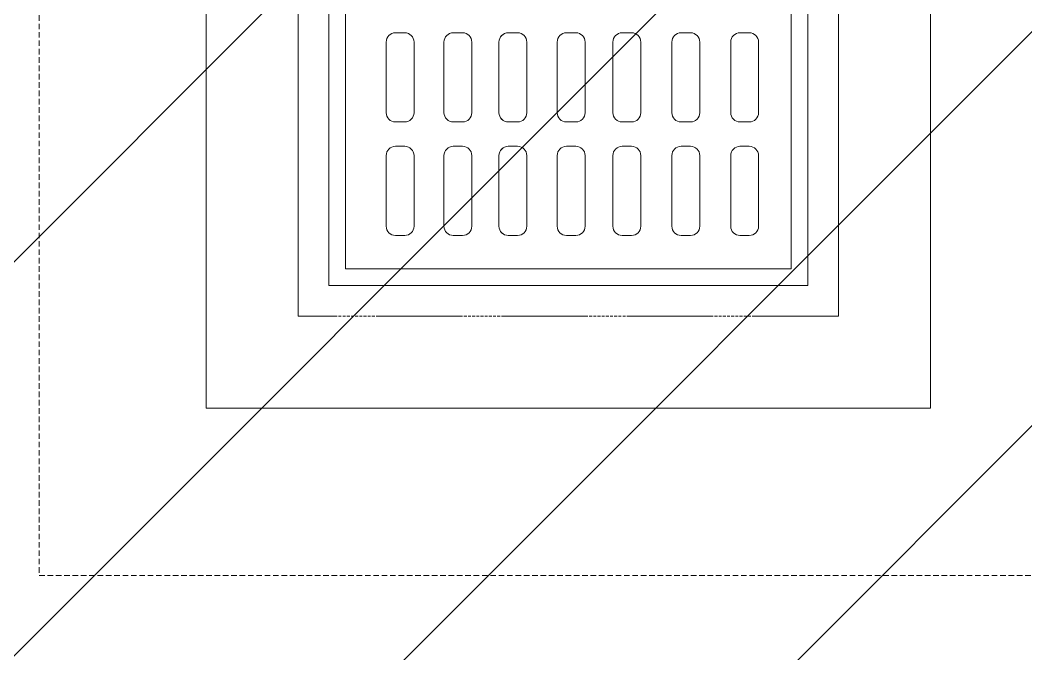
# Model space of a CAD drawing. Header units: inches. Extents: x 65856 to 131389, y 84027 to 134980.
# Drawn here: x 121086 to 121989, y 102241 to 102809 of the extents above; entities that cross this region are included whole.
import ezdxf

# ---------------------------------------------------------------- set-up
doc = ezdxf.new("R2010")
doc.units = ezdxf.units.IN
doc.header["$MEASUREMENT"] = 0
doc.linetypes.add('HIDDEN', pattern=[0.375, 0.25, -0.125])
doc.linetypes.add('HIDDENX2', pattern=[0.75, 0.5, -0.25])
doc.layers.add('DIM', color=251, linetype='Continuous', lineweight=0)
doc.layers.add('M-HVAC-EQPM-NEW', color=5, linetype='Continuous')
doc.layers.add('M-X-BKGD', color=8, linetype='Continuous')

# ---------------------------------------------------------------- blocks, each defined once
blk = doc.blocks.new('123')
at = {"layer": 'DIM', "linetype": 'HIDDEN', "ltscale": 300}
blk.add_line((-776238.39, -1066460.24), (-776238.39, -1065975.24), dxfattribs=at)
blk.add_line((-776238.39, -1066460.24), (-776238.39, -1065975.24), dxfattribs=at)
at = {"layer": 'DIM'}
for p, q in [((-776157.59, -1066054.21), (-776094.2, -1066054.21)), ((-776157.59, -1066054.21), (-776094.2, -1066054.21)), ((-776055.73, -1066054.21), (-775992.35, -1066054.21)), ((-776055.73, -1066054.21), (-775992.35, -1066054.21)), ((-776165.89, -1066070.91), (-776165.89, -1066062.52)), ((-776165.89, -1066070.91), (-776165.89, -1066062.52)), ((-776085.89, -1066062.52), (-776085.89, -1066070.91)), ((-776085.89, -1066062.52), (-776085.89, -1066070.91)), ((-776064.04, -1066070.91), (-776064.04, -1066062.52)), ((-776064.04, -1066070.91), (-776064.04, -1066062.52)), ((-775984.04, -1066062.52), (-775984.04, -1066070.91)), ((-775984.04, -1066062.52), (-775984.04, -1066070.91)), ((-776094.2, -1066079.21), (-776157.59, -1066079.21)), ((-776094.2, -1066079.21), (-776157.59, -1066079.21)), ((-775992.35, -1066079.21), (-776055.73, -1066079.21)), ((-775992.35, -1066079.21), (-776055.73, -1066079.21)), ((-776157.59, -1066106.1), (-776094.2, -1066106.1)), ((-776157.59, -1066106.1), (-776094.2, -1066106.1)), ((-776055.73, -1066106.1), (-775992.35, -1066106.1)), ((-776055.73, -1066106.1), (-775992.35, -1066106.1)), ((-776165.89, -1066122.8), (-776165.89, -1066114.41)), ((-776165.89, -1066122.8), (-776165.89, -1066114.41)), ((-776085.89, -1066114.41), (-776085.89, -1066122.8)), ((-776085.89, -1066114.41), (-776085.89, -1066122.8)), ((-776064.04, -1066122.8), (-776064.04, -1066114.41)), ((-776064.04, -1066122.8), (-776064.04, -1066114.41)), ((-775984.04, -1066114.41), (-775984.04, -1066122.8)), ((-775984.04, -1066114.41), (-775984.04, -1066122.8)), ((-776094.2, -1066131.1), (-776157.59, -1066131.1)), ((-776094.2, -1066131.1), (-776157.59, -1066131.1)), ((-775992.35, -1066131.1), (-776055.73, -1066131.1)), ((-775992.35, -1066131.1), (-776055.73, -1066131.1)), ((-776157.59, -1066155.46), (-776094.2, -1066155.46)), ((-776157.59, -1066155.46), (-776094.2, -1066155.46)), ((-776055.73, -1066155.46), (-775992.35, -1066155.46)), ((-776055.73, -1066155.46), (-775992.35, -1066155.46)), ((-776165.89, -1066172.15), (-776165.89, -1066163.77)), ((-776165.89, -1066172.15), (-776165.89, -1066163.77)), ((-776085.89, -1066163.77), (-776085.89, -1066172.15)), ((-776085.89, -1066163.77), (-776085.89, -1066172.15)), ((-776064.04, -1066172.15), (-776064.04, -1066163.77)), ((-776064.04, -1066172.15), (-776064.04, -1066163.77)), ((-775984.04, -1066163.77), (-775984.04, -1066172.15)), ((-775984.04, -1066163.77), (-775984.04, -1066172.15)), ((-776094.2, -1066180.46), (-776157.59, -1066180.46)), ((-776094.2, -1066180.46), (-776157.59, -1066180.46)), ((-775992.35, -1066180.46), (-776055.73, -1066180.46)), ((-775992.35, -1066180.46), (-776055.73, -1066180.46)), ((-776157.59, -1066207.75), (-776094.2, -1066207.75)), ((-776157.59, -1066207.75), (-776094.2, -1066207.75)), ((-776055.73, -1066207.75), (-775992.35, -1066207.75)), ((-776055.73, -1066207.75), (-775992.35, -1066207.75)), ((-776165.89, -1066224.44), (-776165.89, -1066216.05)), ((-776165.89, -1066224.44), (-776165.89, -1066216.05)), ((-776085.89, -1066216.05), (-776085.89, -1066224.44)), ((-776085.89, -1066216.05), (-776085.89, -1066224.44)), ((-776064.04, -1066224.44), (-776064.04, -1066216.05)), ((-776064.04, -1066224.44), (-776064.04, -1066216.05)), ((-775984.04, -1066216.05), (-775984.04, -1066224.44)), ((-775984.04, -1066216.05), (-775984.04, -1066224.44)), ((-776094.2, -1066232.75), (-776157.59, -1066232.75)), ((-776094.2, -1066232.75), (-776157.59, -1066232.75)), ((-775992.35, -1066232.75), (-776055.73, -1066232.75)), ((-775992.35, -1066232.75), (-776055.73, -1066232.75)), ((-776157.59, -1066257.75), (-776094.2, -1066257.75)), ((-776157.59, -1066257.75), (-776094.2, -1066257.75)), ((-776055.73, -1066257.75), (-775992.35, -1066257.75)), ((-776055.73, -1066257.75), (-775992.35, -1066257.75)), ((-776165.89, -1066274.44), (-776165.89, -1066266.05)), ((-776165.89, -1066274.44), (-776165.89, -1066266.05)), ((-776085.89, -1066266.05), (-776085.89, -1066274.44)), ((-776085.89, -1066266.05), (-776085.89, -1066274.44)), ((-776064.04, -1066274.44), (-776064.04, -1066266.05)), ((-776064.04, -1066274.44), (-776064.04, -1066266.05)), ((-775984.04, -1066266.05), (-775984.04, -1066274.44)), ((-775984.04, -1066266.05), (-775984.04, -1066274.44)), ((-776094.2, -1066282.75), (-776157.59, -1066282.75)), ((-776094.2, -1066282.75), (-776157.59, -1066282.75)), ((-775992.35, -1066282.75), (-776055.73, -1066282.75)), ((-775992.35, -1066282.75), (-776055.73, -1066282.75)), ((-776157.59, -1066310.64), (-776094.2, -1066310.64)), ((-776157.59, -1066310.64), (-776094.2, -1066310.64)), ((-776055.73, -1066310.64), (-775992.35, -1066310.64)), ((-776055.73, -1066310.64), (-775992.35, -1066310.64)), ((-776165.89, -1066327.34), (-776165.89, -1066318.95)), ((-776165.89, -1066327.34), (-776165.89, -1066318.95)), ((-776085.89, -1066318.95), (-776085.89, -1066327.34)), ((-776085.89, -1066318.95), (-776085.89, -1066327.34)), ((-776064.04, -1066327.34), (-776064.04, -1066318.95)), ((-776064.04, -1066327.34), (-776064.04, -1066318.95)), ((-775984.04, -1066318.95), (-775984.04, -1066327.34)), ((-775984.04, -1066318.95), (-775984.04, -1066327.34)), ((-776094.2, -1066335.64), (-776157.59, -1066335.64)), ((-776094.2, -1066335.64), (-776157.59, -1066335.64)), ((-775992.35, -1066335.64), (-776055.73, -1066335.64)), ((-775992.35, -1066335.64), (-776055.73, -1066335.64)), ((-776157.59, -1066363.46), (-776094.2, -1066363.46)), ((-776157.59, -1066363.46), (-776094.2, -1066363.46)), ((-776055.73, -1066363.46), (-775992.35, -1066363.46)), ((-776055.73, -1066363.46), (-775992.35, -1066363.46)), ((-776165.89, -1066380.15), (-776165.89, -1066371.76)), ((-776165.89, -1066380.15), (-776165.89, -1066371.76)), ((-776085.89, -1066371.76), (-776085.89, -1066380.15)), ((-776085.89, -1066371.76), (-776085.89, -1066380.15)), ((-776064.04, -1066380.15), (-776064.04, -1066371.76)), ((-776064.04, -1066380.15), (-776064.04, -1066371.76)), ((-775984.04, -1066371.76), (-775984.04, -1066380.15)), ((-775984.04, -1066371.76), (-775984.04, -1066380.15)), ((-776094.2, -1066388.46), (-776157.59, -1066388.46)), ((-776094.2, -1066388.46), (-776157.59, -1066388.46)), ((-775992.35, -1066388.46), (-776055.73, -1066388.46)), ((-775992.35, -1066388.46), (-776055.73, -1066388.46))]:
    blk.add_line(p, q, dxfattribs=at)
at = {"layer": 'DIM', "linetype": 'HIDDENX2', "lineweight": 0, "ltscale": 10}
blk.add_lwpolyline([(-775270.89, -1065742.74), (-776470.89, -1065742.74), (-776470.89, -1066692.74), (-775270.89, -1066692.74)], close=True, dxfattribs=at)
blk.add_lwpolyline([(-775270.89, -1065742.74), (-776470.89, -1065742.74), (-776470.89, -1066692.74), (-775270.89, -1066692.74)], close=True, dxfattribs=at)
at = {"layer": 'DIM', "linetype": 'HIDDEN', "lineweight": 0, "ltscale": 10}
blk.add_lwpolyline([(-775420.89, -1065892.74), (-776320.89, -1065892.74), (-776320.89, -1066542.74), (-775420.89, -1066542.74)], close=True, dxfattribs=at)
blk.add_lwpolyline([(-775420.89, -1065892.74), (-776320.89, -1065892.74), (-776320.89, -1066542.74), (-775420.89, -1066542.74)], close=True, dxfattribs=at)
at = {"layer": 'DIM', "lineweight": 0}
for points in [[(-775420.89, -1065892.74), (-776320.89, -1065892.74), (-776320.89, -1066542.74), (-775420.89, -1066542.74)], [(-775420.89, -1065892.74), (-776320.89, -1065892.74), (-776320.89, -1066542.74), (-775420.89, -1066542.74)], [(-775545.89, -1066017.74), (-776195.89, -1066017.74), (-776195.89, -1066417.74), (-775545.89, -1066417.74)], [(-775545.89, -1066017.74), (-776195.89, -1066017.74), (-776195.89, -1066417.74), (-775545.89, -1066417.74)]]:
    blk.add_lwpolyline(points, close=True, dxfattribs=at)
blk.add_lwpolyline([(-776238.39, -1066460.24), (-775503.39, -1066460.24), (-775503.39, -1065975.24), (-776238.39, -1065975.24)], dxfattribs=at)
blk.add_lwpolyline([(-776238.39, -1066460.24), (-775503.39, -1066460.24), (-775503.39, -1065975.24), (-776238.39, -1065975.24)], dxfattribs=at)
at = {"layer": 'DIM', "linetype": 'HIDDEN', "lineweight": 0, "ltscale": 10}
blk.add_lwpolyline([(-776210.89, -1066432.74), (-775530.89, -1066432.74), (-775530.89, -1066002.74), (-775958.22, -1066002.74)], dxfattribs=at)
blk.add_lwpolyline([(-776210.89, -1066432.74), (-775530.89, -1066432.74), (-775530.89, -1066002.74), (-775958.22, -1066002.74)], dxfattribs=at)
at = {"layer": 'DIM', "linetype": 'Continuous', "ltscale": 300}
blk.add_lwpolyline([(-775980.82, -1066432.74), (-776210.89, -1066432.74), (-776210.89, -1066002.74), (-775783.57, -1066002.74)], dxfattribs=at)
blk.add_lwpolyline([(-775980.82, -1066432.74), (-776210.89, -1066432.74), (-776210.89, -1066002.74), (-775783.57, -1066002.74)], dxfattribs=at)
at = {"layer": 'DIM'}
for centre, start, end in [((-776157.59, -1066062.52), 90, 180), ((-776157.59, -1066062.52), 90, 180), ((-776094.2, -1066062.52), 0, 90), ((-776094.2, -1066062.52), 0, 90), ((-776055.73, -1066062.52), 90, 180), ((-776055.73, -1066062.52), 90, 180), ((-775992.35, -1066062.52), 0, 90), ((-775992.35, -1066062.52), 0, 90), ((-776157.59, -1066070.91), 180, 270), ((-776157.59, -1066070.91), 180, 270), ((-776094.2, -1066070.91), 270, 0), ((-776094.2, -1066070.91), 270, 0), ((-776055.73, -1066070.91), 180, 270), ((-776055.73, -1066070.91), 180, 270), ((-775992.35, -1066070.91), 270, 0), ((-775992.35, -1066070.91), 270, 0), ((-776157.59, -1066114.41), 90, 180), ((-776157.59, -1066114.41), 90, 180), ((-776094.2, -1066114.41), 0, 90), ((-776094.2, -1066114.41), 0, 90), ((-776055.73, -1066114.41), 90, 180), ((-776055.73, -1066114.41), 90, 180), ((-775992.35, -1066114.41), 0, 90), ((-775992.35, -1066114.41), 0, 90), ((-776157.59, -1066122.8), 180, 270), ((-776157.59, -1066122.8), 180, 270), ((-776094.2, -1066122.8), 270, 0), ((-776094.2, -1066122.8), 270, 0), ((-776055.73, -1066122.8), 180, 270), ((-776055.73, -1066122.8), 180, 270), ((-775992.35, -1066122.8), 270, 0), ((-775992.35, -1066122.8), 270, 0), ((-776157.59, -1066163.77), 90, 180), ((-776157.59, -1066163.77), 90, 180), ((-776094.2, -1066163.77), 0, 90), ((-776094.2, -1066163.77), 0, 90), ((-776055.73, -1066163.77), 90, 180), ((-776055.73, -1066163.77), 90, 180), ((-775992.35, -1066163.77), 0, 90), ((-775992.35, -1066163.77), 0, 90), ((-776157.59, -1066172.15), 180, 270), ((-776157.59, -1066172.15), 180, 270), ((-776094.2, -1066172.15), 270, 0), ((-776094.2, -1066172.15), 270, 0), ((-776055.73, -1066172.15), 180, 270), ((-776055.73, -1066172.15), 180, 270), ((-775992.35, -1066172.15), 270, 0), ((-775992.35, -1066172.15), 270, 0), ((-776157.59, -1066216.05), 90, 180), ((-776157.59, -1066216.05), 90, 180), ((-776094.2, -1066216.05), 0, 90), ((-776094.2, -1066216.05), 0, 90), ((-776055.73, -1066216.05), 90, 180), ((-776055.73, -1066216.05), 90, 180), ((-775992.35, -1066216.05), 0, 90), ((-775992.35, -1066216.05), 0, 90), ((-776157.59, -1066224.44), 180, 270), ((-776157.59, -1066224.44), 180, 270), ((-776094.2, -1066224.44), 270, 0), ((-776094.2, -1066224.44), 270, 0), ((-776055.73, -1066224.44), 180, 270), ((-776055.73, -1066224.44), 180, 270), ((-775992.35, -1066224.44), 270, 0), ((-775992.35, -1066224.44), 270, 0), ((-776157.59, -1066266.05), 90, 180), ((-776157.59, -1066266.05), 90, 180), ((-776094.2, -1066266.05), 0, 90), ((-776094.2, -1066266.05), 0, 90), ((-776055.73, -1066266.05), 90, 180), ((-776055.73, -1066266.05), 90, 180), ((-775992.35, -1066266.05), 0, 90), ((-775992.35, -1066266.05), 0, 90), ((-776157.59, -1066274.44), 180, 270), ((-776157.59, -1066274.44), 180, 270), ((-776094.2, -1066274.44), 270, 0), ((-776094.2, -1066274.44), 270, 0), ((-776055.73, -1066274.44), 180, 270), ((-776055.73, -1066274.44), 180, 270), ((-775992.35, -1066274.44), 270, 0), ((-775992.35, -1066274.44), 270, 0), ((-776157.59, -1066318.95), 90, 180), ((-776157.59, -1066318.95), 90, 180), ((-776094.2, -1066318.95), 0, 90), ((-776094.2, -1066318.95), 0, 90), ((-776055.73, -1066318.95), 90, 180), ((-776055.73, -1066318.95), 90, 180), ((-775992.35, -1066318.95), 0, 90), ((-775992.35, -1066318.95), 0, 90), ((-776157.59, -1066327.34), 180, 270), ((-776157.59, -1066327.34), 180, 270), ((-776094.2, -1066327.34), 270, 0), ((-776094.2, -1066327.34), 270, 0), ((-776055.73, -1066327.34), 180, 270), ((-776055.73, -1066327.34), 180, 270), ((-775992.35, -1066327.34), 270, 0), ((-775992.35, -1066327.34), 270, 0), ((-776157.59, -1066371.76), 90, 180), ((-776157.59, -1066371.76), 90, 180), ((-776094.2, -1066371.76), 0, 90), ((-776094.2, -1066371.76), 0, 90), ((-776055.73, -1066371.76), 90, 180), ((-776055.73, -1066371.76), 90, 180), ((-775992.35, -1066371.76), 0, 90), ((-775992.35, -1066371.76), 0, 90), ((-776157.59, -1066380.15), 180, 270), ((-776157.59, -1066380.15), 180, 270), ((-776094.2, -1066380.15), 270, 0), ((-776094.2, -1066380.15), 270, 0), ((-776055.73, -1066380.15), 180, 270), ((-776055.73, -1066380.15), 180, 270), ((-775992.35, -1066380.15), 270, 0), ((-775992.35, -1066380.15), 270, 0)]:
    blk.add_arc(centre, 8.31, start, end, dxfattribs=at)

msp = doc.modelspace()

# ---------------------------------------------------------------- hatches: boundary and pattern name
at = {"layer": 'M-HVAC-EQPM-NEW'}
h = msp.add_hatch(dxfattribs=at)
h.set_pattern_fill('ANSI31', color=8, scale=2000)
h.set_pattern_definition([(45, (-70994.24, -96907.33), (-176.7767, 176.7767), [])])
h.paths.add_polyline_path([(113332.05, 112105.36), (128502.47, 112216.32), (128502.47, 109594.17), (128491.97, 100218.84), (113321.54, 100107.88)])

# ---------------------------------------------------------------- linework, layer by layer
at = {"layer": 'M-X-BKGD', "color": 8, "lineweight": 0}
for p, q in [((121423.12, 102797.69), (121431.51, 102797.69)), ((121423.12, 102797.69), (121431.51, 102797.69)), ((121475.01, 102797.69), (121483.4, 102797.69)), ((121475.01, 102797.69), (121483.4, 102797.69)), ((121524.36, 102797.69), (121532.75, 102797.69)), ((121524.36, 102797.69), (121532.75, 102797.69)), ((121576.65, 102797.69), (121585.04, 102797.69)), ((121576.65, 102797.69), (121585.04, 102797.69)), ((121626.65, 102797.69), (121635.04, 102797.69)), ((121626.65, 102797.69), (121635.04, 102797.69)), ((121679.55, 102797.69), (121687.94, 102797.69)), ((121679.55, 102797.69), (121687.94, 102797.69)), ((121732.36, 102797.69), (121740.75, 102797.69)), ((121732.36, 102797.69), (121740.75, 102797.69)), ((121414.81, 102726), (121414.81, 102789.39)), ((121414.81, 102726), (121414.81, 102789.39)), ((121439.81, 102789.39), (121439.81, 102726)), ((121439.81, 102789.39), (121439.81, 102726)), ((121466.7, 102726), (121466.7, 102789.39)), ((121466.7, 102726), (121466.7, 102789.39)), ((121491.7, 102789.39), (121491.7, 102726)), ((121491.7, 102789.39), (121491.7, 102726)), ((121516.06, 102726), (121516.06, 102789.39)), ((121516.06, 102726), (121516.06, 102789.39)), ((121541.06, 102789.39), (121541.06, 102726)), ((121541.06, 102789.39), (121541.06, 102726)), ((121568.34, 102726), (121568.34, 102789.39)), ((121568.34, 102726), (121568.34, 102789.39)), ((121593.34, 102789.39), (121593.34, 102726)), ((121593.34, 102789.39), (121593.34, 102726)), ((121618.34, 102726), (121618.34, 102789.39)), ((121618.34, 102726), (121618.34, 102789.39)), ((121643.34, 102789.39), (121643.34, 102726)), ((121643.34, 102789.39), (121643.34, 102726)), ((121671.24, 102726), (121671.24, 102789.39)), ((121671.24, 102726), (121671.24, 102789.39)), ((121696.24, 102789.39), (121696.24, 102726)), ((121696.24, 102789.39), (121696.24, 102726)), ((121724.06, 102726), (121724.06, 102789.39)), ((121724.06, 102726), (121724.06, 102789.39)), ((121749.06, 102789.39), (121749.06, 102726)), ((121749.06, 102789.39), (121749.06, 102726)), ((121431.51, 102717.69), (121423.12, 102717.69)), ((121431.51, 102717.69), (121423.12, 102717.69)), ((121483.4, 102717.69), (121475.01, 102717.69)), ((121483.4, 102717.69), (121475.01, 102717.69)), ((121532.75, 102717.69), (121524.36, 102717.69)), ((121532.75, 102717.69), (121524.36, 102717.69)), ((121585.04, 102717.69), (121576.65, 102717.69)), ((121585.04, 102717.69), (121576.65, 102717.69)), ((121635.04, 102717.69), (121626.65, 102717.69)), ((121635.04, 102717.69), (121626.65, 102717.69)), ((121687.94, 102717.69), (121679.55, 102717.69)), ((121687.94, 102717.69), (121679.55, 102717.69)), ((121740.75, 102717.69), (121732.36, 102717.69)), ((121740.75, 102717.69), (121732.36, 102717.69)), ((121414.81, 102624.15), (121414.81, 102687.54)), ((121414.81, 102624.15), (121414.81, 102687.54)), ((121423.12, 102695.84), (121431.51, 102695.84)), ((121423.12, 102695.84), (121431.51, 102695.84)), ((121439.81, 102687.54), (121439.81, 102624.15)), ((121439.81, 102687.54), (121439.81, 102624.15)), ((121466.7, 102624.15), (121466.7, 102687.54)), ((121466.7, 102624.15), (121466.7, 102687.54)), ((121475.01, 102695.84), (121483.4, 102695.84)), ((121475.01, 102695.84), (121483.4, 102695.84)), ((121491.7, 102687.54), (121491.7, 102624.15)), ((121491.7, 102687.54), (121491.7, 102624.15)), ((121516.06, 102624.15), (121516.06, 102687.54)), ((121516.06, 102624.15), (121516.06, 102687.54)), ((121524.36, 102695.84), (121532.75, 102695.84)), ((121524.36, 102695.84), (121532.75, 102695.84)), ((121541.06, 102687.54), (121541.06, 102624.15)), ((121541.06, 102687.54), (121541.06, 102624.15)), ((121568.34, 102624.15), (121568.34, 102687.54)), ((121568.34, 102624.15), (121568.34, 102687.54)), ((121576.65, 102695.84), (121585.04, 102695.84)), ((121576.65, 102695.84), (121585.04, 102695.84)), ((121593.34, 102687.54), (121593.34, 102624.15)), ((121593.34, 102687.54), (121593.34, 102624.15)), ((121618.34, 102624.15), (121618.34, 102687.54)), ((121618.34, 102624.15), (121618.34, 102687.54)), ((121626.65, 102695.84), (121635.04, 102695.84)), ((121626.65, 102695.84), (121635.04, 102695.84)), ((121643.34, 102687.54), (121643.34, 102624.15)), ((121643.34, 102687.54), (121643.34, 102624.15)), ((121671.24, 102624.15), (121671.24, 102687.54)), ((121671.24, 102624.15), (121671.24, 102687.54)), ((121679.55, 102695.84), (121687.94, 102695.84)), ((121679.55, 102695.84), (121687.94, 102695.84)), ((121696.24, 102687.54), (121696.24, 102624.15)), ((121696.24, 102687.54), (121696.24, 102624.15)), ((121724.06, 102624.15), (121724.06, 102687.54)), ((121724.06, 102624.15), (121724.06, 102687.54)), ((121732.36, 102695.84), (121740.75, 102695.84)), ((121732.36, 102695.84), (121740.75, 102695.84)), ((121749.06, 102687.54), (121749.06, 102624.15)), ((121749.06, 102687.54), (121749.06, 102624.15)), ((121431.51, 102615.84), (121423.12, 102615.84)), ((121431.51, 102615.84), (121423.12, 102615.84)), ((121483.4, 102615.84), (121475.01, 102615.84)), ((121483.4, 102615.84), (121475.01, 102615.84)), ((121532.75, 102615.84), (121524.36, 102615.84)), ((121532.75, 102615.84), (121524.36, 102615.84)), ((121585.04, 102615.84), (121576.65, 102615.84)), ((121585.04, 102615.84), (121576.65, 102615.84)), ((121635.04, 102615.84), (121626.65, 102615.84)), ((121635.04, 102615.84), (121626.65, 102615.84)), ((121687.94, 102615.84), (121679.55, 102615.84)), ((121687.94, 102615.84), (121679.55, 102615.84)), ((121740.75, 102615.84), (121732.36, 102615.84)), ((121740.75, 102615.84), (121732.36, 102615.84))]:
    msp.add_line(p, q, dxfattribs=at)
at = {"layer": 'M-X-BKGD', "color": 8, "linetype": 'HIDDEN', "lineweight": 0, "ltscale": 10}
msp.add_line((121820.84, 102543.34), (121335.84, 102543.34), dxfattribs=at)
msp.add_line((121820.84, 102543.34), (121335.84, 102543.34), dxfattribs=at)
at = {"layer": 'M-X-BKGD', "color": 8, "linetype": 'Continuous', "lineweight": 0, "ltscale": 10}
msp.add_lwpolyline([(121253.34, 103360.84), (121253.34, 102460.84), (121903.34, 102460.84), (121903.34, 103360.84)], close=True, dxfattribs=at)
at = {"layer": 'M-X-BKGD', "color": 8, "lineweight": 0}
for points in [[(121820.84, 102543.34), (121820.84, 103278.34), (121335.84, 103278.34), (121335.84, 102543.34)], [(121820.84, 102543.34), (121820.84, 103278.34), (121335.84, 103278.34), (121335.84, 102543.34)], [(121793.34, 102570.84), (121793.34, 103250.84), (121363.34, 103250.84), (121363.34, 102823.52)], [(121793.34, 102570.84), (121793.34, 103250.84), (121363.34, 103250.84), (121363.34, 102823.52)], [(121793.34, 102800.92), (121793.34, 102570.84), (121363.34, 102570.84), (121363.34, 102998.17)], [(121793.34, 102800.92), (121793.34, 102570.84), (121363.34, 102570.84), (121363.34, 102998.17)]]:
    msp.add_lwpolyline(points, dxfattribs=at)
msp.add_lwpolyline([(121378.34, 103235.84), (121378.34, 102585.84), (121778.34, 102585.84), (121778.34, 103235.84)], close=True, dxfattribs=at)
msp.add_lwpolyline([(121378.34, 103235.84), (121378.34, 102585.84), (121778.34, 102585.84), (121778.34, 103235.84)], close=True, dxfattribs=at)
for centre, start, end in [((121423.12, 102789.39), 90, 180), ((121423.12, 102789.39), 90, 180), ((121431.51, 102789.39), 0, 90), ((121431.51, 102789.39), 0, 90), ((121475.01, 102789.39), 90, 180), ((121475.01, 102789.39), 90, 180), ((121483.4, 102789.39), 0, 90), ((121483.4, 102789.39), 0, 90), ((121524.36, 102789.39), 90, 180), ((121524.36, 102789.39), 90, 180), ((121532.75, 102789.39), 0, 90), ((121532.75, 102789.39), 0, 90), ((121576.65, 102789.39), 90, 180), ((121576.65, 102789.39), 90, 180), ((121585.04, 102789.39), 0, 90), ((121585.04, 102789.39), 0, 90), ((121626.65, 102789.39), 90, 180), ((121626.65, 102789.39), 90, 180), ((121635.04, 102789.39), 0, 90), ((121635.04, 102789.39), 0, 90), ((121679.55, 102789.39), 90, 180), ((121679.55, 102789.39), 90, 180), ((121687.94, 102789.39), 0, 90), ((121687.94, 102789.39), 0, 90), ((121732.36, 102789.39), 90, 180), ((121732.36, 102789.39), 90, 180), ((121740.75, 102789.39), 0, 90), ((121740.75, 102789.39), 0, 90), ((121423.12, 102726), 180, 270), ((121423.12, 102726), 180, 270), ((121431.51, 102726), 270, 0), ((121431.51, 102726), 270, 0), ((121475.01, 102726), 180, 270), ((121475.01, 102726), 180, 270), ((121483.4, 102726), 270, 0), ((121483.4, 102726), 270, 0), ((121524.36, 102726), 180, 270), ((121524.36, 102726), 180, 270), ((121532.75, 102726), 270, 0), ((121532.75, 102726), 270, 0), ((121576.65, 102726), 180, 270), ((121576.65, 102726), 180, 270), ((121585.04, 102726), 270, 0), ((121585.04, 102726), 270, 0), ((121626.65, 102726), 180, 270), ((121626.65, 102726), 180, 270), ((121635.04, 102726), 270, 0), ((121635.04, 102726), 270, 0), ((121679.55, 102726), 180, 270), ((121679.55, 102726), 180, 270), ((121687.94, 102726), 270, 0), ((121687.94, 102726), 270, 0), ((121732.36, 102726), 180, 270), ((121732.36, 102726), 180, 270), ((121740.75, 102726), 270, 0), ((121740.75, 102726), 270, 0), ((121423.12, 102687.54), 90, 180), ((121423.12, 102687.54), 90, 180), ((121431.51, 102687.54), 0, 90), ((121431.51, 102687.54), 0, 90), ((121475.01, 102687.54), 90, 180), ((121475.01, 102687.54), 90, 180), ((121483.4, 102687.54), 0, 90), ((121483.4, 102687.54), 0, 90), ((121524.36, 102687.54), 90, 180), ((121524.36, 102687.54), 90, 180), ((121532.75, 102687.54), 0, 90), ((121532.75, 102687.54), 0, 90), ((121576.65, 102687.54), 90, 180), ((121576.65, 102687.54), 90, 180), ((121585.04, 102687.54), 0, 90), ((121585.04, 102687.54), 0, 90), ((121626.65, 102687.54), 90, 180), ((121626.65, 102687.54), 90, 180), ((121635.04, 102687.54), 0, 90), ((121635.04, 102687.54), 0, 90), ((121679.55, 102687.54), 90, 180), ((121679.55, 102687.54), 90, 180), ((121687.94, 102687.54), 0, 90), ((121687.94, 102687.54), 0, 90), ((121732.36, 102687.54), 90, 180), ((121732.36, 102687.54), 90, 180), ((121740.75, 102687.54), 0, 90), ((121740.75, 102687.54), 0, 90), ((121423.12, 102624.15), 180, 270), ((121423.12, 102624.15), 180, 270), ((121431.51, 102624.15), 270, 0), ((121431.51, 102624.15), 270, 0), ((121475.01, 102624.15), 180, 270), ((121475.01, 102624.15), 180, 270), ((121483.4, 102624.15), 270, 0), ((121483.4, 102624.15), 270, 0), ((121524.36, 102624.15), 180, 270), ((121524.36, 102624.15), 180, 270), ((121532.75, 102624.15), 270, 0), ((121532.75, 102624.15), 270, 0), ((121576.65, 102624.15), 180, 270), ((121576.65, 102624.15), 180, 270), ((121585.04, 102624.15), 270, 0), ((121585.04, 102624.15), 270, 0), ((121626.65, 102624.15), 180, 270), ((121626.65, 102624.15), 180, 270), ((121635.04, 102624.15), 270, 0), ((121635.04, 102624.15), 270, 0), ((121679.55, 102624.15), 180, 270), ((121679.55, 102624.15), 180, 270), ((121687.94, 102624.15), 270, 0), ((121687.94, 102624.15), 270, 0), ((121732.36, 102624.15), 180, 270), ((121732.36, 102624.15), 180, 270), ((121740.75, 102624.15), 270, 0), ((121740.75, 102624.15), 270, 0)]:
    msp.add_arc(centre, 8.31, start, end, dxfattribs=at)

# ---------------------------------------------------------------- block references
at = {"layer": 'M-X-BKGD', "rotation": 90}
msp.add_blockref('123', (-944639.4, 878781.73), dxfattribs=at)

doc.saveas('drawing.dxf')
